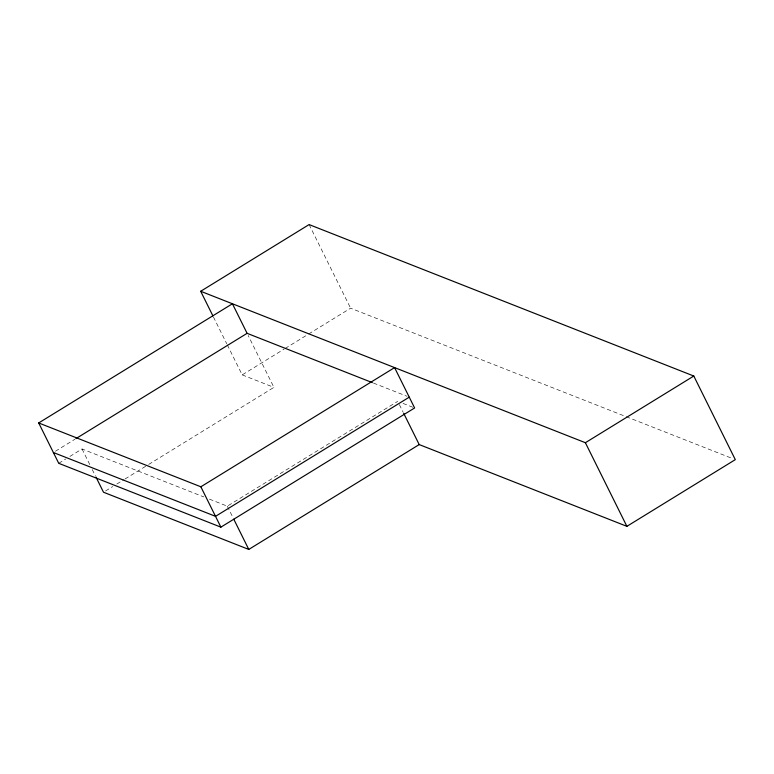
<?xml version="1.0" encoding="UTF-8"?>
<svg xmlns="http://www.w3.org/2000/svg" width="774" height="774" viewBox="0 0 774 774"><rect width="100%" height="100%" fill="white"/><g stroke="black" fill="none" stroke-linecap="round" stroke-linejoin="round"><path stroke-width="0.58" stroke-dasharray="3.87 2.9" d="M55.418 451.242L74.894 439.255M58.737 463.316L65.829 458.953M69.883 456.457L82.034 448.978L203.843 496.937M227.295 344.875L242.204 374.887L284.135 349.093M285.151 348.464L307.655 334.62M308.681 333.991L350.612 308.197L625.063 416.248M105.564 490.968L112.743 486.546M116.855 484.021L124.043 479.599M125.069 478.961L147.65 465.068M148.676 464.439L273.928 387.377L248.173 335.481M209.435 499.133L227.314 506.167L397.739 401.329M626.195 416.683L731.923 458.314M373.465 383.072L407.018 396.278M403.012 403.399L414.622 407.966M242.204 374.887L273.928 387.377M399.345 404.57L403.109 412.136M309.107 224.576L350.612 308.197M213.46 317.001L226.763 343.801M227.314 506.167L233.216 518.067M82.034 448.978L90.084 465.193M92.232 469.518L95.454 476.01"/><path stroke-width="1.16" d="M212.927 315.927L200.689 291.276L309.107 224.576L693.794 376.029L735.3 459.64L626.892 526.339L419.208 444.576L403.641 413.219M38.7 422.952L200.853 486.788L394.585 367.602L414.622 407.966L220.89 527.152L58.737 463.316L38.7 422.952L232.423 303.766L247.1 333.323L372.342 382.627M75.92 438.626L247.1 333.323M409.252 397.159L215.53 516.335L53.367 452.5M95.995 477.094L103.503 492.225L248.783 549.424L419.208 444.576M200.689 291.276L585.386 442.718L693.794 376.029M585.386 442.718L626.892 526.339M233.748 519.141L248.783 549.424M200.853 486.788L220.89 527.152"/></g></svg>
